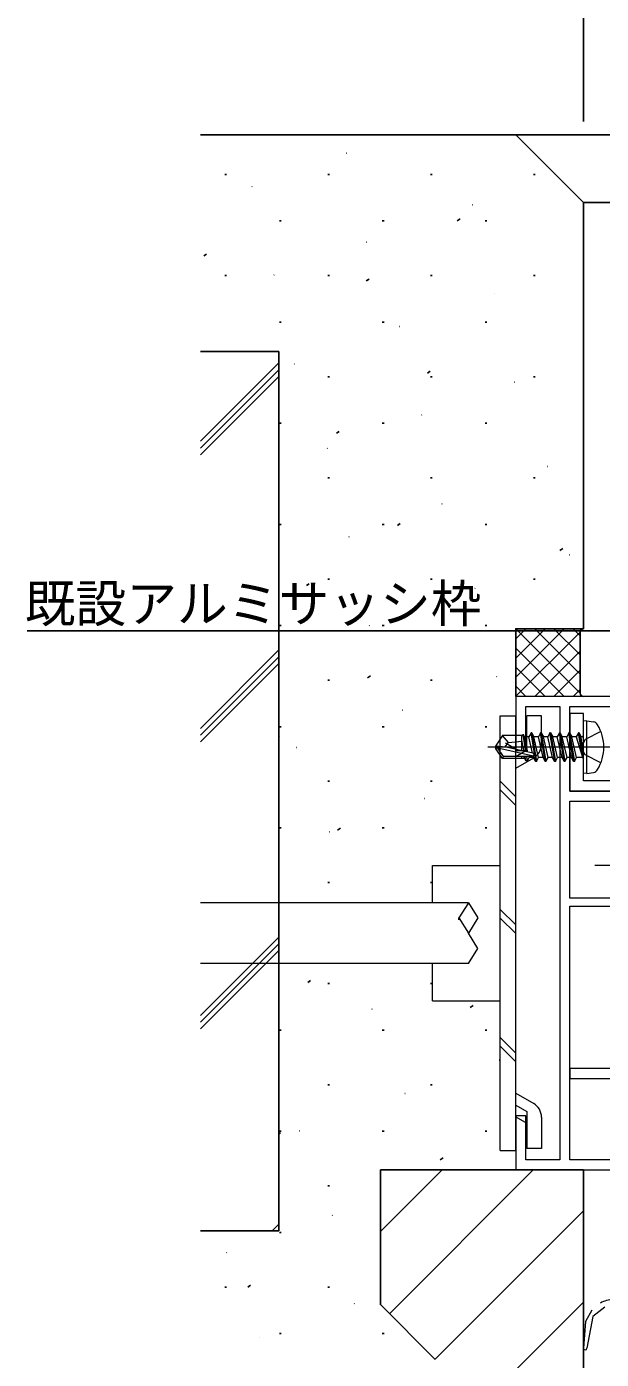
# Model space of a CAD drawing. Units: millimetres, scale not verified. Extents: x -437 to 438, y -331 to 329.
# Drawn here: x -116.5 to -31.6, y -219.8 to -22.8 of the extents above; entities that cross this region are included whole.
import ezdxf
from ezdxf.enums import TextEntityAlignment as Align

# ---------------------------------------------------------------- set-up
doc = ezdxf.new("R2010")
doc.units = ezdxf.units.MM
doc.header["$LTSCALE"] = 2
doc.layers.add('0-2_YKK_11', color=7, linetype='Continuous', lineweight=18)
doc.layers.add('0-5_YKK_13', color=4, linetype='Continuous', lineweight=18)
for name, color, linetype in [('0-7_YKK_D', 6, 'Continuous'), ('0-9_YSS_K', 3, 'Continuous'), ('0-A_YSS_KE', 3, 'Continuous')]:
    doc.layers.add(name, color=color, linetype=linetype)
doc.styles.add('ＭＳ ゴシック', font='')
doc.styles.get('ＭＳ ゴシック').set_extended_font_data('MS Gothic')

msp = doc.modelspace()

# ---------------------------------------------------------------- linework, layer by layer
at = {"layer": '0-2_YKK_11', "color": 4}
for points in [[(-19.2, -121.8), (-44.2, -121.8), (-44.2, -129.8), (-42.7, -129.8), (-42.7, -123.3), (-37.7, -123.3), (-37.7, -190.3), (-42.7, -190.3), (-42.7, -183.8), (-44.2, -183.8), (-44.2, -191.8), (-19.2, -191.8)], [(-20.7, -135.8), (-36.2, -135.8), (-36.2, -123.3), (-21.5, -123.3)], [(-27.4, -151.6), (-36.2, -151.6), (-36.2, -137.3), (-23, -137.3)], [(-20.7, -190.3), (-36.2, -190.3), (-36.2, -152.8), (-26.2, -152.8)]]:
    msp.add_lwpolyline(points, dxfattribs=at)
at = {"layer": '0-2_YKK_11', "color": 1}
msp.add_lwpolyline([(-19.2, -178.3), (-19.2, -134.3), (-34.2, -134.3), (-34.2, -129.971), (-34.343, -129.779), (-34.343, -128.821), (-34.2, -128.629), (-34.2, -124.3), (-36.2, -124.3), (-36.2, -135.8), (-20.7, -135.8), (-20.7, -138.6), (-20.9, -138.8), (-21.2, -139.1), (-21.2, -168.5), (-20.9, -168.8), (-20.7, -169), (-20.7, -176.8), (-36.2, -176.8), (-36.2, -178.3)], close=True, dxfattribs=at)
at = {"layer": '0-5_YKK_13'}
for p, q in [((-46.5, -124.672), (-44.2, -124.672)), ((-46.5, -188.928), (-46.5, -124.672)), ((-44.2, -188.928), (-44.2, -124.672)), ((-40.399, -124.675), (-42.548, -124.675)), ((-42.548, -129.703), (-42.548, -124.675)), ((-40.4, -128.867), (-40.4, -124.675)), ((-33.7, -125.388), (-34.2, -125.476)), ((-34.2, -133.124), (-34.2, -125.476)), ((-33.7, -125.388), (-32.725, -125.56)), ((-33.7, -133.212), (-33.7, -125.388)), ((-46.155, -127.6), (-47.2, -129.15)), ((-43.229, -127.6), (-46.155, -127.6)), ((-45.3, -128.6), (-46.155, -127.6)), ((-43.3, -129.844), (-43.3, -127.6)), ((-43.229, -127.6), (-43.135, -127.4)), ((-43.135, -127.4), (-42.932, -127.75)), ((-42.71, -129.978), (-43.135, -127.4)), ((-42.268, -127.75), (-42.932, -127.75)), ((-42.414, -130.046), (-42.932, -127.75)), ((-41.95, -127.2), (-42.268, -127.75)), ((-41.713, -130.205), (-42.268, -127.75)), ((-41.25, -131.4), (-41.95, -127.2)), ((-41.85, -127.2), (-41.95, -127.2)), ((-41.85, -127.2), (-41.15, -131.4)), ((-41.85, -127.2), (-41.532, -127.75)), ((-40.832, -130.85), (-41.532, -127.75)), ((-40.868, -127.75), (-41.532, -127.75)), ((-40.55, -127.2), (-40.868, -127.75)), ((-39.85, -131.4), (-40.55, -127.2)), ((-40.45, -127.2), (-40.55, -127.2)), ((-40.45, -127.2), (-39.75, -131.4)), ((-40.45, -127.2), (-40.132, -127.75)), ((-39.432, -130.85), (-40.132, -127.75)), ((-39.468, -127.75), (-40.132, -127.75)), ((-39.15, -127.2), (-39.468, -127.75)), ((-38.45, -131.4), (-39.15, -127.2)), ((-39.05, -127.2), (-39.15, -127.2)), ((-39.05, -127.2), (-38.35, -131.4)), ((-39.05, -127.2), (-38.732, -127.75)), ((-38.032, -130.85), (-38.732, -127.75)), ((-38.068, -127.75), (-38.732, -127.75)), ((-37.75, -127.2), (-38.068, -127.75)), ((-37.05, -131.4), (-37.75, -127.2)), ((-37.65, -127.2), (-37.75, -127.2)), ((-37.65, -127.2), (-36.95, -131.4)), ((-37.65, -127.2), (-37.332, -127.75)), ((-36.632, -130.85), (-37.332, -127.75)), ((-36.668, -127.75), (-37.332, -127.75)), ((-36.35, -127.2), (-36.668, -127.75)), ((-35.968, -130.85), (-36.668, -127.75)), ((-35.65, -131.4), (-36.35, -127.2)), ((-36.25, -127.2), (-36.35, -127.2)), ((-36.25, -127.2), (-35.932, -127.75)), ((-36.25, -127.2), (-35.55, -131.4)), ((-35.232, -130.85), (-35.932, -127.75)), ((-35.268, -127.75), (-35.932, -127.75)), ((-34.95, -127.2), (-35.268, -127.75)), ((-35.268, -127.75), (-34.35, -130.8)), ((-34.85, -127.2), (-34.95, -127.2)), ((-34.85, -127.2), (-34.95, -127.2)), ((-34.35, -130.8), (-34.95, -127.2)), ((-34.85, -127.2), (-34.532, -127.75)), ((-34.85, -127.2), (-34.25, -130.8)), ((-34.4, -127.75), (-34.532, -127.75)), ((-34.25, -130.8), (-34.532, -127.75)), ((-30, -129.3), (-48.31, -129.3)), ((-47.2, -129.15), (-47.2, -129.45)), ((-45.694, -129.3), (-47.2, -129.15)), ((-45.694, -129.3), (-47.2, -129.3)), ((-46.838, -129.45), (-47.2, -129.45)), ((-46.155, -131), (-47.2, -129.45)), ((-41.59, -130.643), (-46.838, -129.45)), ((-45.7, -128.675), (-44.048, -129.629)), ((-41.693, -130.21), (-45.694, -129.3)), ((-44.2, -130.657), (-42.548, -129.703)), ((-42.976, -129.918), (-43.3, -128.252)), ((-46.155, -131), (-45.995, -130.7)), ((-42.881, -131), (-46.155, -131)), ((-44.2, -132.389), (-41.55, -130.859)), ((-43.3, -131), (-43.3, -130.7)), ((-42.708, -131.3), (-42.824, -130.7)), ((-42.492, -131.3), (-42.708, -131.3)), ((-42.492, -131.3), (-42.591, -130.7)), ((-42.492, -131.3), (-42.232, -130.85)), ((-42.232, -130.85), (-42.267, -130.697)), ((-41.568, -130.85), (-42.232, -130.85)), ((-41.15, -131.4), (-41.25, -131.4)), ((-41.15, -131.4), (-40.832, -130.85)), ((-40.168, -130.85), (-40.832, -130.85)), ((-39.75, -131.4), (-39.85, -131.4)), ((-39.75, -131.4), (-39.432, -130.85)), ((-38.768, -130.85), (-39.432, -130.85)), ((-38.35, -131.4), (-38.45, -131.4)), ((-38.35, -131.4), (-38.032, -130.85)), ((-37.368, -130.85), (-38.032, -130.85)), ((-36.95, -131.4), (-37.05, -131.4)), ((-36.95, -131.4), (-36.632, -130.85)), ((-35.968, -130.85), (-36.632, -130.85)), ((-35.65, -131.4), (-35.968, -130.85)), ((-35.55, -131.4), (-35.65, -131.4)), ((-35.55, -131.4), (-35.232, -130.85)), ((-34.4, -130.85), (-35.232, -130.85)), ((-34.25, -130.8), (-34.35, -130.8)), ((-33.7, -133.212), (-34.2, -133.124)), ((-33.7, -133.212), (-32.725, -133.04)), ((-46.5, -134.327), (-44.2, -136.627)), ((-46.5, -135.611), (-44.2, -137.911)), ((-56.5, -146.8), (-46.5, -146.8)), ((-56.5, -152.3), (-56.5, -146.8)), ((-3.845, -146.8), (-32.537, -146.8)), ((-3.845, -146.8), (-32.537, -146.8)), ((-46.5, -153.271), (-44.2, -155.571)), ((-52.6, -154.816), (-52.6, -154.55)), ((-46.5, -154.554), (-44.2, -156.854)), ((-56.5, -166.8), (-56.5, -161.3)), ((-56.5, -166.8), (-46.5, -166.8)), ((-46.5, -172.215), (-44.2, -174.515)), ((-46.5, -173.498), (-44.2, -175.798)), ((-44.201, -180.461), (-41.551, -181.991)), ((-44.201, -182.193), (-42.549, -183.147)), ((-42.549, -183.147), (-42.55, -188.625)), ((-44.201, -183.925), (-42.549, -184.879)), ((-40.401, -183.983), (-40.401, -188.625)), ((-46.5, -188.928), (-44.2, -188.928)), ((-40.401, -188.625), (-42.55, -188.625))]:
    msp.add_line(p, q, dxfattribs=at)
for points in [[(-39.85, -131.4), (-40.168, -130.85), (-40.868, -127.75)], [(-38.45, -131.4), (-38.768, -130.85), (-39.468, -127.75)], [(-37.05, -131.4), (-37.368, -130.85), (-38.068, -127.75)], [(-31.621, -127), (-33.937, -128.155), (-34.546, -129.3)], [(-41.748, -130.7), (-45.995, -130.7), (-46.838, -129.45)], [(-45.801, -129.3), (-45.3, -128.6), (-43.3, -128.4)], [(-31.621, -131.6), (-33.937, -130.445), (-34.546, -129.3)], [(-42.708, -131.3), (-42.968, -130.85), (-43.001, -130.7)], [(-41.25, -131.4), (-41.568, -130.85), (-41.611, -130.658)], [(-51.2, -152.3), (-79.2, -152.3), (-90.78, -152.3)], [(-51.2, -152.3), (-52.6, -154.55), (-51.2, -156.8)], [(-51.2, -152.3), (-49.8, -154.55), (-51.2, -156.8)], [(-49.8, -154.521), (-49.8, -154.536), (-49.8, -154.55)], [(-51.2, -161.3), (-49.8, -159.05), (-51.2, -156.8)], [(-51.2, -161.3), (-79.2, -161.3), (-90.78, -161.3)], [(-32.968, -212.501), (-33.877, -214.206), (-34.2, -218.148)], [(-31.029, -212.061), (-32.801, -213.434), (-33.7, -218.151)]]:
    msp.add_lwpolyline(points, dxfattribs=at)
for centre, radius, start, end in [((-32.882, -126.446), 0.9, 30.63591, 80), ((-37.7, -129.3), 6.5, 329.36409, 30.63591), ((-34.4, -127.55), 0.2, 270, 360), ((-42.7, -128.867), 2.3, 300.00025, 0), ((-41.748, -130.452), 0.248, 270, 77.19096), ((-34.4, -131.05), 0.2, 360, 90), ((-32.882, -132.154), 0.9, 280, 329.36409), ((-42.701, -183.983), 2.3, 359.99772, 59.99747), ((-30.011, -214.178), 3.178, 86.44572, 121.90907), ((-33.95, -218.151), 0.25, 180, 0)]:
    msp.add_arc(centre, radius, start, end, dxfattribs=at)
at = {"layer": '0-7_YKK_D'}
msp.add_line((-34.2, -36.798), (-34.2, -17.798), dxfattribs=at)
msp.add_lwpolyline([(-20.071, -121.8), (-21.533, -119.711), (-26.851, -112.117), (-116.394, -112.117)], dxfattribs=at)
at = {"layer": '0-9_YSS_K'}
for p, q in [((-44.2, -38.798), (95, -38.798)), ((-69.248, -41.522), (-69.2, -41.506)), ((-87.199, -44.65), (-86.949, -44.65)), ((-71.999, -44.65), (-71.749, -44.65)), ((-56.799, -44.65), (-56.549, -44.65)), ((-41.599, -44.65), (-41.349, -44.65)), ((-83.199, -46.463), (-83.152, -46.446)), ((-50.652, -49.142), (-50.605, -49.126)), ((95, -48.798), (-34.2, -48.798)), ((-79.124, -51.525), (-78.874, -51.525)), ((-63.924, -51.525), (-63.674, -51.525)), ((-52.842, -51.494), (-52.425, -51.218)), ((-48.724, -51.525), (-48.474, -51.525)), ((-66.253, -54.667), (-66.206, -54.65)), ((-90.302, -56.699), (-89.885, -56.423)), ((-87.199, -59.6), (-86.949, -59.6)), ((-79.969, -59.524), (-79.921, -59.507)), ((-71.999, -59.6), (-71.749, -59.6)), ((-66.289, -60.394), (-65.872, -60.118)), ((-56.799, -59.6), (-56.549, -59.6)), ((-41.599, -59.6), (-41.349, -59.6)), ((-47.422, -62.203), (-47.375, -62.186)), ((-79.124, -66.475), (-78.874, -66.475)), ((-63.924, -66.475), (-63.674, -66.475)), ((-48.724, -66.475), (-48.474, -66.475)), ((-61.373, -67.143), (-61.326, -67.127)), ((-90.78, -84.09), (-79.2, -72.51)), ((-76.974, -72.668), (-76.927, -72.651)), ((-90.78, -85.09), (-79.2, -73.51)), ((-90.78, -86.09), (-79.2, -74.51)), ((-71.999, -74.55), (-71.749, -74.55)), ((-57.265, -74.01), (-56.848, -73.734)), ((-56.799, -74.55), (-56.549, -74.55)), ((-41.599, -74.55), (-41.349, -74.55)), ((-44.428, -75.347), (-44.381, -75.331)), ((-58.143, -80.204), (-58.096, -80.188)), ((-79.124, -81.425), (-78.874, -81.425)), ((-70.711, -82.91), (-70.294, -82.634)), ((-63.924, -81.425), (-63.674, -81.425)), ((-48.724, -81.425), (-48.474, -81.425)), ((-72.094, -85.145), (-72.047, -85.128)), ((-39.548, -87.824), (-39.501, -87.808)), ((-71.999, -89.5), (-71.749, -89.5)), ((-56.799, -89.5), (-56.549, -89.5)), ((-41.599, -89.5), (-41.349, -89.5)), ((-55.149, -93.349), (-55.102, -93.332)), ((-79.124, -96.375), (-78.874, -96.375)), ((-63.924, -96.375), (-63.674, -96.375)), ((-61.687, -96.526), (-61.27, -96.25)), ((-48.724, -96.375), (-48.474, -96.375)), ((-68.864, -98.206), (-68.817, -98.189)), ((-37.673, -100.221), (-37.257, -99.945)), ((-36.318, -100.885), (-36.271, -100.868)), ((-75.133, -105.426), (-74.716, -105.15)), ((-71.999, -104.45), (-71.749, -104.45)), ((-56.799, -104.45), (-56.549, -104.45)), ((-50.269, -105.826), (-50.222, -105.809)), ((-41.599, -104.45), (-41.349, -104.45)), ((-79.124, -111.325), (-78.874, -111.325)), ((-65.87, -111.35), (-65.823, -111.333)), ((-63.924, -111.325), (-63.674, -111.325)), ((-48.724, -111.325), (-48.474, -111.325)), ((-44.2, -116.128), (-39.872, -111.8)), ((-44.2, -118.957), (-37.043, -111.8)), ((-44.2, -113.3), (-42.7, -111.8)), ((-34.7, -121.315), (-44.2, -111.815)), ((-34.7, -118.486), (-41.386, -111.8)), ((-34.7, -115.658), (-38.558, -111.8)), ((-34.7, -112.829), (-35.73, -111.8)), ((-44.2, -121.785), (-34.7, -112.285)), ((-34.7, -112.3), (-34.7, -121.3)), ((-90.78, -126.517), (-79.2, -114.937)), ((-90.78, -127.517), (-79.2, -115.937)), ((-37.043, -121.8), (-44.2, -114.643)), ((-41.386, -121.8), (-34.7, -115.114)), ((-90.78, -128.517), (-79.2, -116.937)), ((-39.872, -121.8), (-44.2, -117.472)), ((-38.558, -121.8), (-34.7, -117.942)), ((-71.999, -119.4), (-71.749, -119.4)), ((-66.109, -119.042), (-65.692, -118.766)), ((-56.799, -119.4), (-56.549, -119.4)), ((-47.039, -118.886), (-46.992, -118.87)), ((-42.7, -121.8), (-44.2, -120.3)), ((-35.73, -121.8), (-34.7, -120.771)), ((-60.99, -123.827), (-60.943, -123.81)), ((-79.2, -127.707), (-79.138, -127.666)), ((-79.124, -126.275), (-78.874, -126.275)), ((-63.924, -126.275), (-63.674, -126.275)), ((-48.724, -126.275), (-48.474, -126.275)), ((-76.591, -129.351), (-76.544, -129.335)), ((-71.999, -134.35), (-71.749, -134.35)), ((-56.799, -134.35), (-56.549, -134.35)), ((-57.76, -136.888), (-57.713, -136.871)), ((-79.124, -141.225), (-78.874, -141.225)), ((-71.711, -141.828), (-71.664, -141.811)), ((-70.531, -141.558), (-70.114, -141.282)), ((-63.924, -141.225), (-63.674, -141.225)), ((-48.724, -141.225), (-48.474, -141.225)), ((-46.518, -145.253), (-46.5, -145.241)), ((-71.999, -149.3), (-71.749, -149.3)), ((-56.799, -149.3), (-56.549, -149.3)), ((-90.78, -168.943), (-79.2, -157.363)), ((-90.78, -169.943), (-79.2, -158.363)), ((-90.78, -170.943), (-79.2, -159.363)), ((-74.953, -164.074), (-74.536, -163.798)), ((-71.999, -164.25), (-71.749, -164.25)), ((-56.799, -164.25), (-56.549, -164.25)), ((-65.487, -168.033), (-65.439, -168.017)), ((-50.94, -167.769), (-50.523, -167.493)), ((-79.124, -171.125), (-78.874, -171.125)), ((-63.924, -171.125), (-63.674, -171.125)), ((-48.724, -171.125), (-48.474, -171.125)), ((-79.2, -172.89), (-79.155, -172.874)), ((-46.656, -175.57), (-46.609, -175.553)), ((-71.999, -179.2), (-71.749, -179.2)), ((-56.799, -179.2), (-56.549, -179.2)), ((-60.607, -180.51), (-60.56, -180.493)), ((-79.2, -186.474), (-78.959, -186.314)), ((-79.124, -186.075), (-78.874, -186.075)), ((-76.208, -186.035), (-76.16, -186.018)), ((-63.924, -186.075), (-63.674, -186.075)), ((-48.724, -186.075), (-48.474, -186.075)), ((-55.362, -190.285), (-54.945, -190.009)), ((-64.2, -200.912), (-55.089, -191.8)), ((-62.859, -213.041), (-41.618, -191.8)), ((-71.999, -194.15), (-71.749, -194.15)), ((-71.328, -198.511), (-71.281, -198.495)), ((-56.124, -219.776), (-34.2, -197.852)), ((-80.211, -200.8), (-79.2, -199.79)), ((-79.211, -200.8), (-79.2, -200.79)), ((-79.124, -201.025), (-78.874, -201.025)), ((-86.929, -204.036), (-86.881, -204.019)), ((-87.199, -209.1), (-86.949, -209.1)), ((-83.798, -209.106), (-83.381, -208.83)), ((-71.999, -209.1), (-71.749, -209.1)), ((-68.098, -211.572), (-68.051, -211.556)), ((-54.677, -231.8), (-34.2, -211.323)), ((-82.049, -216.513), (-82.002, -216.496)), ((-79.124, -215.975), (-78.874, -215.975)), ((-63.924, -215.975), (-63.674, -215.975))]:
    msp.add_line(p, q, dxfattribs=at)
for centre, start, end in [((-34.2, -112.3), 90, 180), ((-34.2, -121.3), 180, 270)]:
    msp.add_arc(centre, 0.5, start, end, dxfattribs=at)
at = {"layer": '0-A_YSS_KE'}
for p, q in [((-90.78, -38.798), (-44.2, -38.798)), ((-34.2, -48.798), (-44.2, -38.798)), ((-90.78, -70.8), (-79.2, -70.8)), ((-79.2, -200.8), (-79.2, -70.8)), ((-64.2, -191.8), (-34.2, -191.8)), ((-34.2, -191.8), (-34.2, -231.8)), ((-79.2, -200.8), (-90.78, -200.8))]:
    msp.add_line(p, q, dxfattribs=at)
for points in [[(-44.2, -121.8), (-44.2, -111.8), (-34.2, -111.8), (-34.2, -48.798)], [(-56.1, -219.8), (-64.2, -211.7), (-64.2, -191.8)]]:
    msp.add_lwpolyline(points, dxfattribs=at)

# ---------------------------------------------------------------- texts
at = {"layer": '0-7_YKK_D', "style": 'ＭＳ ゴシック'}
msp.add_text('既設アルミサッシ枠', height=5.499, dxfattribs=at).set_placement((-116.768, -112.467), align=Align.BOTTOM_LEFT)

doc.saveas('drawing.dxf')
